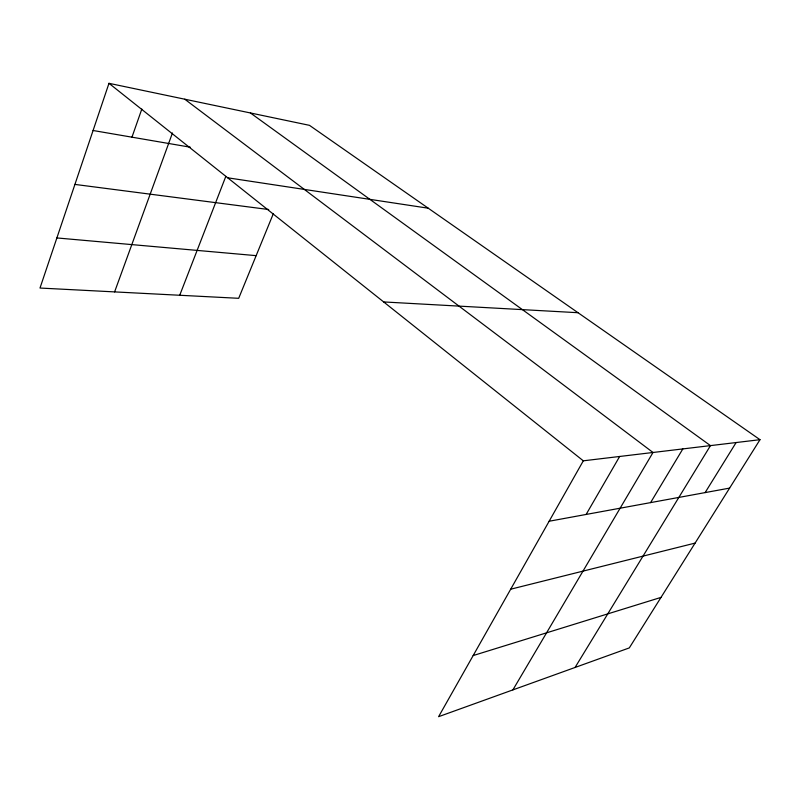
<?xml version="1.0" encoding="UTF-8"?>
<svg xmlns="http://www.w3.org/2000/svg" width="800" height="800" viewBox="0 0 800 800"><rect width="100%" height="100%" fill="white"/><g stroke="black" fill="none" stroke-linecap="round" stroke-linejoin="round"><path stroke-width="1.2" d="M760 439.69L583.31 460.82L438.6 716.68L629.3 647.91L760 439.69L309.48 125.34L108.98 83.32L40 288.04L238.69 298.31L273.32 213.71M131.96 137.18L141.82 109.06M114.6 291.9L172.45 132.99M179.72 295.27L225.81 176.41M586.12 514.45L619.66 456.47M512.89 689.89L653.01 452.48L184.75 99.2M650.59 502.61L682.84 448.92M575.05 667.48L710.47 445.61L250.41 112.96M705.12 492.6L736.12 442.55M473.17 655.56L661.02 597.39M510.7 589.2L695.09 543.1M549.14 521.24L729.62 488.1M383.69 301.94L578.01 312.71M56.88 237.94L256.15 255.65M74.92 184.41L268.71 209.53M227.7 177.8L428.24 208.2M93.08 130.5L190.27 147.19M108.98 83.32L583.31 460.82"/></g></svg>
